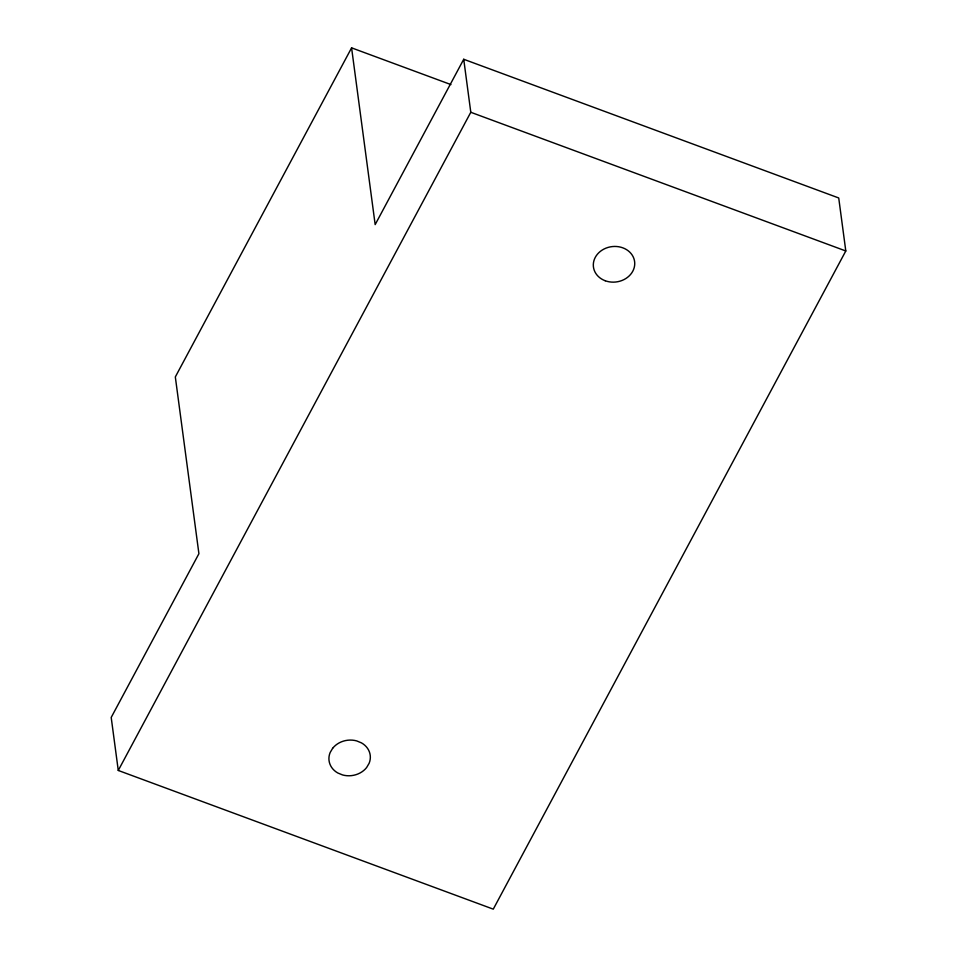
<?xml version="1.0" encoding="UTF-8"?>
<svg xmlns="http://www.w3.org/2000/svg" width="957" height="957" viewBox="0 0 957 957"><rect width="100%" height="100%" fill="white"/><g stroke="black" fill="none" stroke-linecap="round" stroke-linejoin="round"><path stroke-width="1.44" d="M351.59 47.85L175.322 376.938L198.912 553.696L111.203 717.451L118.273 770.457L493.274 909.15L845.797 250.973L838.727 197.967L463.726 59.274L375.168 224.608L351.59 47.85L450.938 84.587M118.273 770.457L470.796 112.28L463.726 59.274M470.796 112.28L845.797 250.973M332.641 748.302L330.153 752.525A20.767 17.8 -7.6 0 0 337.761 772.969L342.558 774.943A20.767 17.8 -7.6 0 0 366.603 767.562L369.103 763.339A20.767 17.8 -7.6 0 0 361.495 742.895L356.698 740.909A20.767 17.8 -7.6 0 0 332.641 748.302M605.207 280.748A20.767 17.8 -7.6 0 0 634.67 262.074A20.767 17.8 -7.6 0 0 602.192 250.064A20.767 17.8 -7.6 0 0 605.207 280.748"/></g></svg>
